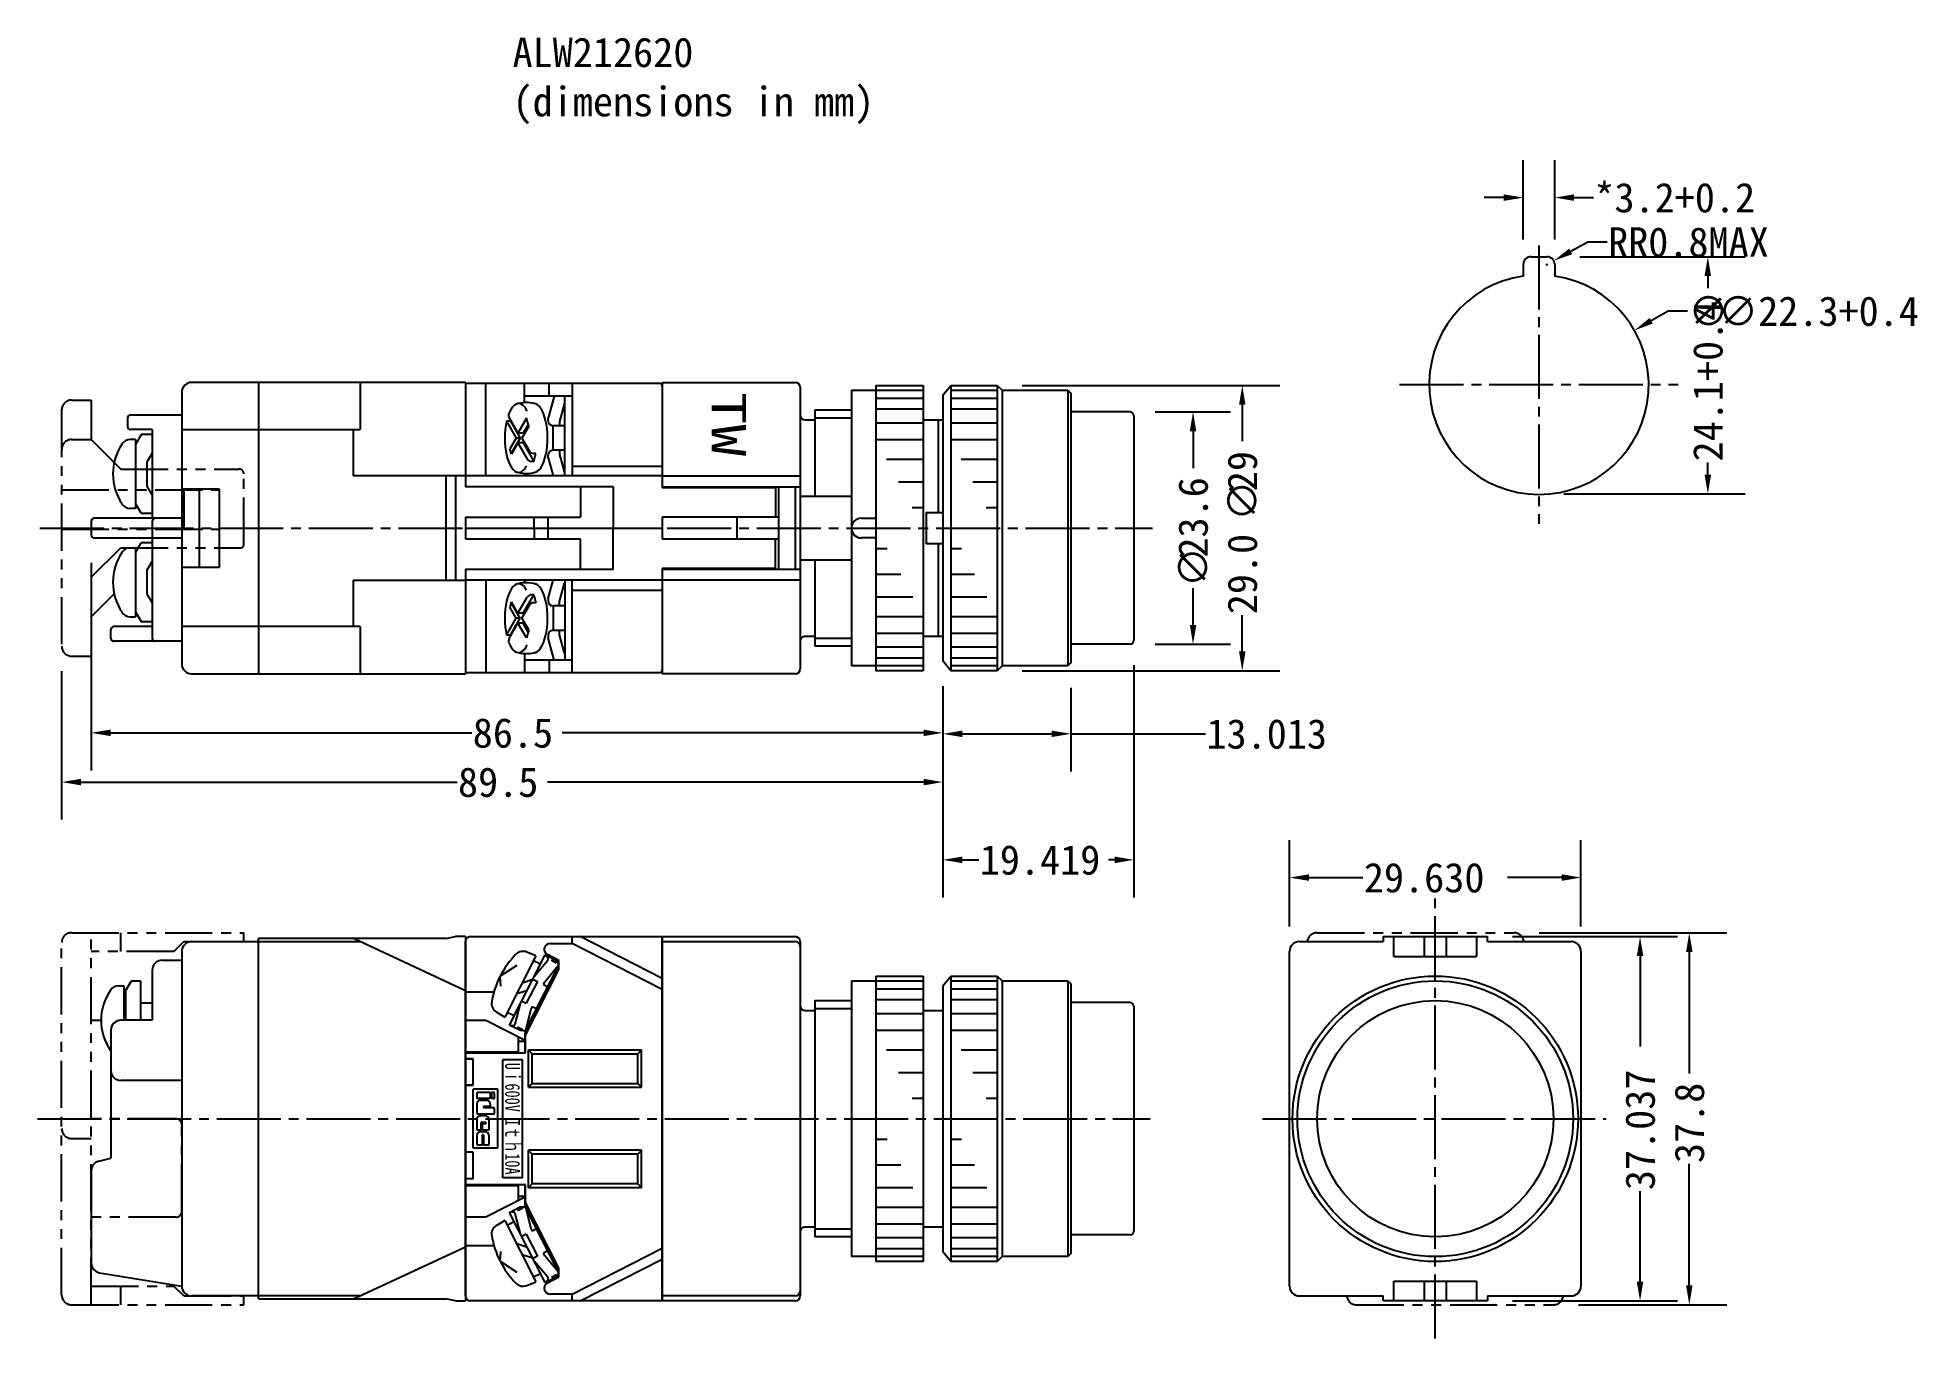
# Model space of a CAD drawing. Extents: x -185 to 6, y 42 to 174.
import ezdxf
from ezdxf.enums import TextEntityAlignment as Align

# ---------------------------------------------------------------- set-up
doc = ezdxf.new("R2010")
doc.units = 0
for name, pattern in [('CENTER', [9.1, 6.5, -0.8, 1, -0.8]), ('PHANTOM', [9.5, 4.8, -0.9, 1, -0.9, 1, -0.9]), ('SOLID', [0])]:
    doc.linetypes.add(name, pattern=pattern)
doc.layers.get('0').update_dxf_attribs({"linetype": 'CONTINUOUS'})
doc.layers.get('DEFPOINTS').update_dxf_attribs({"linetype": 'CONTINUOUS'})
for name, color, linetype in [('LAYER0$C$L0', 3, 'SOLID'), ('LAYER1$C$L1', 3, 'SOLID'), ('LAYER8$C$L8', 7, 'SOLID'), ('LAYER9$C$L9', 2, 'SOLID')]:
    doc.layers.add(name, color=color, linetype=linetype)
doc.dimstyles.get("Standard").update_dxf_attribs({"dimtxt": 0.18, "dimasz": 0.18, "dimexe": 0.18, "dimexo": 0.0625, "dimgap": 0.09, "dimtad": 0, "dimtih": 1, "dimtoh": 1, "dimzin": 0, "dimcen": 0.09, "dimazin": 3, "dimtfac": 1, "dimtofl": 0, "dimtmove": 0, "dimatfit": 3})

# ---------------------------------------------------------------- blocks, each defined once
blk = doc.blocks.new('*D17')
at = {"layer": 'DEFPOINTS', "color": 0}
for p in [(-93, 110.5), (-80, 110.3), (-93, 103.1)]:
    blk.add_point(p, dxfattribs=at)
at = {"layer": 'LAYER9$C$L9', "color": 0}
for p, q in [((-93, 107.96), (-93, 99.29)), ((-80, 107.76), (-80, 99.29)), ((-91.03, 103.1), (-81.97, 103.1)), ((-80, 103.1), (-66.33, 103.1))]:
    blk.add_line(p, q, dxfattribs=at)
for points in [[(-91.03, 103.43), (-91.03, 102.77), (-93, 103.1)], [(-81.97, 103.43), (-81.97, 102.77), (-80, 103.1)]]:
    blk.add_solid(points, dxfattribs=at)
at = {"color": 0}
blk.add_text('13.013', height=3, dxfattribs=at).set_placement((-66.24, 101.6))
blk = doc.blocks.new('*U33')
at = {"color": 0}
for s, p in [('29', (-61.1, 127.75)), ('∅', (-61.1, 124.75)), ('29.0', (-61.1, 115.25))]:
    blk.add_text(s, height=3, rotation=90, dxfattribs=at).set_placement(p)
blk = doc.blocks.new('*D18')
at = {"layer": 'DEFPOINTS', "color": 0}
for p in [(-87.5, 138.5), (-62.6, 138.5), (-87.5, 109.5)]:
    blk.add_point(p, dxfattribs=at)
at = {"layer": 'LAYER9$C$L9', "color": 0}
for p, q in [((-84.96, 138.5), (-58.79, 138.5)), ((-62.6, 136.53), (-62.6, 132.84)), ((-62.6, 111.47), (-62.6, 115.16)), ((-84.96, 109.5), (-58.79, 109.5))]:
    blk.add_line(p, q, dxfattribs=at)
for points in [[(-62.93, 136.53), (-62.27, 136.53), (-62.6, 138.5)], [(-62.93, 111.47), (-62.27, 111.47), (-62.6, 109.5)]]:
    blk.add_solid(points, dxfattribs=at)
blk.add_blockref('*U33', (0, 0))
blk = doc.blocks.new('*D20')
at = {"layer": 'DEFPOINTS', "color": 0}
for p in [(-182.5, 112), (-93, 110.5), (-93, 98.2)]:
    blk.add_point(p, dxfattribs=at)
at = {"layer": 'LAYER9$C$L9', "color": 0}
for p, q in [((-182.5, 109.46), (-182.5, 94.39)), ((-93, 107.96), (-93, 94.39)), ((-180.53, 98.2), (-142.34, 98.2)), ((-94.97, 98.2), (-133.16, 98.2))]:
    blk.add_line(p, q, dxfattribs=at)
for points in [[(-180.53, 98.53), (-180.53, 97.87), (-182.5, 98.2)], [(-94.97, 98.53), (-94.97, 97.87), (-93, 98.2)]]:
    blk.add_solid(points, dxfattribs=at)
at = {"color": 0}
blk.add_text('89.5', height=3, dxfattribs=at).set_placement((-142.25, 96.7))
blk = doc.blocks.new('*D21')
at = {"layer": 'DEFPOINTS', "color": 0}
for p in [(-28.2, 88.5), (-57.8, 81), (-28.2, 81)]:
    blk.add_point(p, dxfattribs=at)
at = {"layer": 'LAYER9$C$L9', "color": 0}
for p, q in [((-57.8, 83.54), (-57.8, 92.31)), ((-28.2, 83.54), (-28.2, 92.31)), ((-55.83, 88.5), (-50.34, 88.5)), ((-30.17, 88.5), (-35.66, 88.5))]:
    blk.add_line(p, q, dxfattribs=at)
for points in [[(-55.83, 88.83), (-55.83, 88.17), (-57.8, 88.5)], [(-30.17, 88.83), (-30.17, 88.17), (-28.2, 88.5)]]:
    blk.add_solid(points, dxfattribs=at)
at = {"color": 0}
blk.add_text('29.630', height=3, dxfattribs=at).set_placement((-50.25, 87))
blk = doc.blocks.new('*D22')
at = {"layer": 'DEFPOINTS', "color": 0}
for p in [(-37.7, 82.5), (-22.2, 82.5), (-37.7, 45.5)]:
    blk.add_point(p, dxfattribs=at)
at = {"layer": 'LAYER9$C$L9', "color": 0}
for p, q in [((-35.16, 82.5), (-18.39, 82.5)), ((-22.2, 80.53), (-22.2, 71.34)), ((-22.2, 47.47), (-22.2, 56.66)), ((-35.16, 45.5), (-18.39, 45.5))]:
    blk.add_line(p, q, dxfattribs=at)
for points in [[(-22.53, 80.53), (-21.87, 80.53), (-22.2, 82.5)], [(-22.53, 47.47), (-21.87, 47.47), (-22.2, 45.5)]]:
    blk.add_solid(points, dxfattribs=at)
at = {"color": 0}
blk.add_text('37.037', height=3, rotation=90, dxfattribs=at).set_placement((-20.7, 56.75))
blk = doc.blocks.new('*D23')
at = {"layer": 'DEFPOINTS', "color": 0}
for p in [(-179.5, 123), (-93, 108.73), (-93, 103.2)]:
    blk.add_point(p, dxfattribs=at)
at = {"layer": 'LAYER9$C$L9', "color": 0}
for p, q in [((-179.5, 120.46), (-179.5, 99.39)), ((-93, 106.19), (-93, 99.39)), ((-177.53, 103.2), (-140.84, 103.2)), ((-94.97, 103.2), (-131.66, 103.2))]:
    blk.add_line(p, q, dxfattribs=at)
for points in [[(-177.53, 103.53), (-177.53, 102.87), (-179.5, 103.2)], [(-94.97, 103.53), (-94.97, 102.87), (-93, 103.2)]]:
    blk.add_solid(points, dxfattribs=at)
at = {"color": 0}
blk.add_text('86.5', height=3, dxfattribs=at).set_placement((-140.75, 101.7))
blk = doc.blocks.new('*D24')
at = {"layer": 'DEFPOINTS', "color": 0}
for p in [(-73.6, 112.6), (-93, 110.5), (-73.6, 90.3)]:
    blk.add_point(p, dxfattribs=at)
at = {"layer": 'LAYER9$C$L9', "color": 0}
for p, q in [((-73.6, 110.06), (-73.6, 86.49)), ((-93, 107.96), (-93, 86.49)), ((-91.03, 90.3), (-89.35, 90.3)), ((-75.57, 90.3), (-76.17, 90.3))]:
    blk.add_line(p, q, dxfattribs=at)
for points in [[(-91.03, 90.63), (-91.03, 89.97), (-93, 90.3)], [(-75.57, 90.63), (-75.57, 89.97), (-73.6, 90.3)]]:
    blk.add_solid(points, dxfattribs=at)
at = {"color": 0}
blk.add_text('19.419', height=3, dxfattribs=at).set_placement((-89.26, 88.8))
blk = doc.blocks.new('*D25')
at = {"layer": 'DEFPOINTS', "color": 0}
for p in [(-35, 82.9), (-17.2, 82.9), (-31, 45.1)]:
    blk.add_point(p, dxfattribs=at)
at = {"layer": 'LAYER9$C$L9', "color": 0}
for p, q in [((-32.46, 82.9), (-13.39, 82.9)), ((-17.2, 80.93), (-17.2, 68.59)), ((-17.2, 47.07), (-17.2, 59.41)), ((-28.46, 45.1), (-13.39, 45.1))]:
    blk.add_line(p, q, dxfattribs=at)
for points in [[(-17.53, 80.93), (-16.87, 80.93), (-17.2, 82.9)], [(-17.53, 47.07), (-16.87, 47.07), (-17.2, 45.1)]]:
    blk.add_solid(points, dxfattribs=at)
at = {"color": 0}
blk.add_text('37.8', height=3, rotation=90, dxfattribs=at).set_placement((-15.7, 59.5))
blk = doc.blocks.new('*U32')
at = {"color": 0}
for s, p in [('23.6', (-66.1, 121)), ('∅', (-66.1, 118))]:
    blk.add_text(s, height=3, rotation=90, dxfattribs=at).set_placement(p)
blk = doc.blocks.new('*D26')
at = {"layer": 'DEFPOINTS', "color": 0}
for p in [(-74, 135.8), (-74, 112.2), (-67.6, 112.2)]:
    blk.add_point(p, dxfattribs=at)
at = {"layer": 'LAYER9$C$L9', "color": 0}
for p, q in [((-71.46, 135.8), (-63.79, 135.8)), ((-67.6, 133.83), (-67.6, 130.09)), ((-67.6, 114.17), (-67.6, 117.91)), ((-71.46, 112.2), (-63.79, 112.2))]:
    blk.add_line(p, q, dxfattribs=at)
for points in [[(-67.93, 133.83), (-67.27, 133.83), (-67.6, 135.8)], [(-67.93, 114.17), (-67.27, 114.17), (-67.6, 112.2)]]:
    blk.add_solid(points, dxfattribs=at)
blk.add_blockref('*U32', (0, 0))
blk = doc.blocks.new('*D27')
at = {"layer": 'DEFPOINTS', "color": 0}
for p in [(-30.87, 151.57), (-32.47, 127.47), (-15.32, 127.47)]:
    blk.add_point(p, dxfattribs=at)
at = {"layer": 'LAYER9$C$L9', "color": 0}
for p, q in [((-28.33, 151.57), (-11.51, 151.57)), ((-15.32, 149.6), (-15.32, 148.36)), ((-15.32, 129.44), (-15.32, 130.68)), ((-29.93, 127.47), (-11.51, 127.47))]:
    blk.add_line(p, q, dxfattribs=at)
for points in [[(-15.65, 149.6), (-14.99, 149.6), (-15.32, 151.57)], [(-15.65, 129.44), (-14.99, 129.44), (-15.32, 127.47)]]:
    blk.add_solid(points, dxfattribs=at)
at = {"color": 0}
blk.add_text('24.1+0.4', height=3, rotation=90, dxfattribs=at).set_placement((-13.82, 130.77))
blk = doc.blocks.new('*D28')
at = {"layer": 'DEFPOINTS', "color": 0}
for p in [(-30.87, 157.57), (-34.07, 150.77), (-30.87, 150.77)]:
    blk.add_point(p, dxfattribs=at)
at = {"layer": 'LAYER9$C$L9', "color": 0}
for p, q in [((-34.07, 153.31), (-34.07, 161.38)), ((-30.87, 153.31), (-30.87, 161.38)), ((-36.05, 157.57), (-38.02, 157.57)), ((-28.9, 157.57), (-26.93, 157.57))]:
    blk.add_line(p, q, dxfattribs=at)
for points in [[(-36.05, 157.9), (-36.05, 157.24), (-34.07, 157.57)], [(-28.9, 157.9), (-28.9, 157.24), (-30.87, 157.57)]]:
    blk.add_solid(points, dxfattribs=at)
at = {"color": 0}
blk.add_text('*3.2+0.2', height=3, dxfattribs=at).set_placement((-26.84, 156.07))
blk = doc.blocks.new('*U31')
at = {"color": 0}
for s, p in [('∅', (-17.29, 144.54)), ('∅22.3+0.4', (-14.29, 144.54))]:
    blk.add_text(s, height=3, dxfattribs=at).set_placement(p)
blk = doc.blocks.new('*D29')
at = {"layer": 'DEFPOINTS', "color": 0}
for p in [(-22.78, 144.08), (-42.16, 133.05)]:
    blk.add_point(p, dxfattribs=at)
at = {"layer": 'LAYER9$C$L9', "color": 0}
for p, q in [((-19.35, 146.04), (-21.07, 145.06)), ((-17.38, 146.04), (-19.35, 146.04)), ((-32.56, 138.57), (-32.38, 138.57)), ((-32.47, 138.48), (-32.47, 138.66))]:
    blk.add_line(p, q, dxfattribs=at)
blk.add_solid([(-21.23, 145.35), (-20.91, 144.77), (-22.78, 144.08)], dxfattribs=at)
blk.add_blockref('*U31', (0, 0))
blk = doc.blocks.new('*D30')
at = {"layer": 'DEFPOINTS', "color": 0}
for p in [(-30.97, 151.15), (-31.67, 150.77)]:
    blk.add_point(p, dxfattribs=at)
at = {"layer": 'LAYER9$C$L9', "color": 0}
for p, q in [((-27.52, 153.06), (-29.24, 152.11)), ((-25.54, 153.06), (-27.52, 153.06)), ((-31.67, 150.68), (-31.67, 150.86)), ((-31.76, 150.77), (-31.58, 150.77))]:
    blk.add_line(p, q, dxfattribs=at)
blk.add_solid([(-29.4, 152.39), (-29.09, 151.82), (-30.97, 151.15)], dxfattribs=at)
at = {"color": 0}
blk.add_text('RR0.8MAX', height=3, dxfattribs=at).set_placement((-25.45, 151.56))
blk = doc.blocks.new('*U34')
for s, p in [('ALW212620', (-136.71, 170.83)), ('(dimensions in mm)', (-136.71, 165.83))]:
    blk.add_text(s, height=3).set_placement(p)

msp = doc.modelspace()

# ---------------------------------------------------------------- linework, layer by layer
at = {"layer": 'LAYER0$C$L0'}
msp.add_point((-32.47, 138.57), dxfattribs=at)
at = {"layer": 'LAYER1$C$L1'}
for p, q in [((-33.27, 151.57), (-31.67, 151.57)), ((-34.07, 150.77), (-34.07, 149.55)), ((-30.87, 150.77), (-30.87, 149.55))]:
    msp.add_line(p, q, dxfattribs=at)
at = {"layer": 'LAYER1$C$L1', "linetype": 'CENTER'}
for p, q in [((-32.47, 152.72), (-32.47, 124.42)), ((-46.62, 138.57), (-18.32, 138.57))]:
    msp.add_line(p, q, dxfattribs=at)
at = {"layer": 'LAYER1$C$L1', "color": 3}
for p, q in [((-170.3, 137.8), (-170.3, 110.2)), ((-141.5, 138.8), (-169.3, 138.8)), ((-162.5, 138.8), (-162.5, 109.2)), ((-152.2, 138.8), (-152.2, 134)), ((-141.5, 138.8), (-141.5, 128.2)), ((-121.8, 138.7), (-141.5, 138.7)), ((-139.43, 129.3), (-139.43, 138.7)), ((-135.5, 136.74), (-135.5, 138.7)), ((-133, 137.4), (-133, 138.7)), ((-130.66, 138.7), (-130.66, 129.3)), ((-121.5, 138.8), (-121.5, 128.1)), ((-121.5, 138.8), (-108, 138.8)), ((-107.5, 138.3), (-107.5, 119.8)), ((-102.3, 138), (-95, 138)), ((-102.3, 138), (-102.3, 110)), ((-99.8, 138.5), (-99.8, 109.5)), ((-99.8, 138.5), (-95, 138.5)), ((-95, 138.5), (-95, 109.5)), ((-93, 137.5), (-92.2, 138.5)), ((-93, 137.5), (-93, 110.5)), ((-92.2, 138.5), (-92.2, 109.5)), ((-92.2, 138.5), (-87.5, 138.5)), ((-92.2, 138), (-87.5, 138)), ((-87.5, 138.5), (-87.5, 109.5)), ((-87.5, 138.5), (-87, 138)), ((-87, 138), (-87, 110)), ((-87, 138), (-80.3, 138)), ((-80.3, 138), (-80.3, 110)), ((-80.3, 138), (-80, 137.7)), ((-80, 137.7), (-80, 110.3)), ((-130.66, 137.4), (-135.5, 137.4)), ((-132.49, 137.4), (-133.1, 135.15)), ((-131.44, 136.69), (-131.94, 134.84)), ((-131.4, 129.3), (-131.4, 137.4)), ((-106, 136), (-106, 127.25)), ((-106, 136), (-102.3, 136)), ((-99.8, 137.2), (-95, 137.2)), ((-99.8, 136.1), (-95, 136.1)), ((-92.2, 137.2), (-87.5, 137.2)), ((-92.2, 136.1), (-87.5, 136.1)), ((-74, 135.8), (-80, 135.8)), ((-175.8, 135.2), (-175.8, 134.3)), ((-175.5, 135.5), (-170.3, 135.5)), ((-173.3, 134), (-175.5, 134)), ((-173.3, 134), (-173.3, 125)), ((-173.3, 134), (-173.3, 125)), ((-170.3, 134), (-152.2, 134)), ((-152.9, 134), (-152.9, 129.3)), ((-137.32, 134.86), (-136.33, 133.15)), ((-136.86, 134.86), (-137.32, 134.86)), ((-137.05, 135.2), (-136.16, 133.65)), ((-136.92, 134.86), (-135.93, 133.15)), ((-135.28, 135.16), (-136.16, 133.65)), ((-135.64, 133.65), (-136.16, 133.65)), ((-135.06, 134.35), (-135.75, 133.15)), ((-135.11, 134.56), (-135.64, 133.65)), ((-135.06, 134.35), (-135.28, 135.16)), ((-133.1, 134.9), (-133.1, 135.15)), ((-131.4, 134.4), (-132.6, 134.4)), ((-132.6, 131.9), (-132.6, 134.4)), ((-131.94, 134.84), (-131.94, 134.4)), ((-107, 135), (-106, 135)), ((-106, 135.2), (-102.3, 135.2)), ((-99.8, 134.7), (-95, 134.7)), ((-95, 135), (-93, 135)), ((-93.5, 135), (-93.5, 125.6)), ((-92.2, 134.7), (-87.5, 134.7)), ((-73.6, 135.4), (-73.6, 112.6)), ((-175, 133), (-175.55, 133)), ((-174.42, 133.5), (-175, 132.5)), ((-175, 133), (-175, 126)), ((-173.3, 133.5), (-174.42, 133.5)), ((-136.33, 133.15), (-136.97, 132.04)), ((-136.82, 131.5), (-136.97, 132.04)), ((-135.93, 133.15), (-136.84, 131.57)), ((-136.16, 132.65), (-136.82, 131.5)), ((-135.93, 133.15), (-136.33, 133.15)), ((-136.16, 132.65), (-135.22, 131.02)), ((-135.64, 132.65), (-136.16, 132.65)), ((-135.75, 133.15), (-134.99, 131.83)), ((-135.64, 132.65), (-134.55, 130.77)), ((-131.4, 131.9), (-132.6, 131.9)), ((-131.94, 131.9), (-131.94, 131.46)), ((-99.8, 133), (-95, 133)), ((-92.2, 133), (-87.5, 133)), ((-173.3, 131.62), (-173.8, 130.75)), ((-173.8, 128.25), (-173.8, 130.75)), ((-134.55, 130.77), (-134.78, 130.77)), ((-134.33, 131.58), (-134.56, 131.58)), ((-134.55, 130.77), (-134.33, 131.58)), ((-133.1, 131.15), (-133.1, 131.4)), ((-133.1, 131.15), (-132.6, 129.3)), ((-131.94, 131.46), (-131.44, 129.61)), ((-130.66, 130.3), (-121.5, 130.3)), ((-98.73, 131), (-95, 131)), ((-91.16, 131), (-87.5, 131)), ((-173.3, 127.38), (-173.8, 128.25)), ((-170.3, 128), (-166.5, 128)), ((-168.5, 120), (-168.5, 128)), ((-166.5, 128), (-166.5, 120)), ((-141.5, 129.3), (-152.9, 129.3)), ((-143.5, 129.3), (-143.5, 118.7)), ((-142.5, 129.3), (-142.5, 118.7)), ((-121.5, 129.3), (-141.5, 129.3)), ((-126.5, 128.2), (-141.5, 128.2)), ((-135.5, 129.3), (-135.5, 129.56)), ((-129.8, 128.2), (-129.8, 125.1)), ((-126.5, 128.2), (-126.5, 124)), ((-126.5, 128.2), (-126.5, 124)), ((-121.5, 129.3), (-107.5, 129.3)), ((-121.5, 128.2), (-107.5, 128.2)), ((-110, 128.1), (-121.5, 128.1)), ((-110, 128.1), (-110, 125.1)), ((-109.7, 128.2), (-109.7, 119.8)), ((-108, 128.2), (-108, 119.8)), ((-97.51, 128.7), (-95, 128.7)), ((-89.95, 128.7), (-87.5, 128.7)), ((-174.42, 125.5), (-175, 126.5)), ((-107.5, 127.25), (-102.3, 127.25)), ((-96.12, 126.1), (-95, 126.1)), ((-88.6, 126.1), (-87.5, 126.1)), ((-179.5, 124.7), (-179.5, 123.3)), ((-170.3, 125), (-179.2, 125)), ((-175, 126), (-175.55, 126)), ((-174.42, 125.5), (-173.3, 125.5)), ((-173.3, 124.7), (-173.3, 112.8)), ((-141.5, 125.1), (-129.8, 125.1)), ((-141.5, 125.1), (-141.5, 122.9)), ((-134.5, 124), (-134.5, 125.1)), ((-133.1, 122.9), (-133.1, 125.1)), ((-109.7, 125.1), (-121.5, 125.1)), ((-121.5, 125.1), (-121.5, 122.9)), ((-113.9, 122.9), (-113.9, 125.1)), ((-101.3, 125), (-99.8, 125)), ((-94.7, 125.6), (-94.7, 122.4)), ((-94.7, 125.6), (-93, 125.6)), ((-179.2, 123), (-170.3, 123)), ((-175, 121.5), (-174.42, 122.5)), ((-173.3, 122.5), (-174.42, 122.5)), ((-141.5, 124), (-121.5, 124)), ((-141.5, 122.9), (-129.8, 122.9)), ((-134.5, 124), (-134.5, 122.9)), ((-129.8, 119.8), (-129.8, 122.9)), ((-126.5, 119.8), (-126.5, 124)), ((-126.5, 119.8), (-126.5, 124)), ((-121.5, 122.9), (-109.7, 122.9)), ((-110, 119.9), (-110, 122.9)), ((-99.8, 123), (-101.3, 123)), ((-93, 122.4), (-94.7, 122.4)), ((-93.5, 122.4), (-93.5, 113)), ((-175.55, 122), (-175, 122)), ((-175, 122), (-175, 115)), ((-173.8, 119.75), (-173.3, 120.62)), ((-102.3, 120.75), (-107.5, 120.75)), ((-106, 120.75), (-106, 112)), ((-98.68, 121.9), (-99.8, 121.9)), ((-91.1, 121.9), (-92.2, 121.9)), ((-173.8, 117.25), (-173.8, 119.75)), ((-166.5, 120), (-170.3, 120)), ((-152.9, 118.7), (-152.9, 114)), ((-152.9, 118.7), (-141.5, 118.7)), ((-126.5, 119.8), (-141.5, 119.8)), ((-141.5, 119.8), (-141.5, 109.2)), ((-121.5, 118.7), (-141.5, 118.7)), ((-139.43, 118.7), (-139.43, 109.3)), ((-135.5, 118.7), (-135.5, 118.44)), ((-133.1, 116.85), (-132.6, 118.7)), ((-131.94, 116.54), (-131.44, 118.39)), ((-131.4, 118.7), (-131.4, 110.6)), ((-130.66, 109.3), (-130.66, 118.7)), ((-121.5, 119.9), (-121.5, 109.2)), ((-110, 119.9), (-121.5, 119.9)), ((-107.5, 119.8), (-121.5, 119.8)), ((-107.5, 118.7), (-121.5, 118.7)), ((-107.5, 119.8), (-107.5, 109.7)), ((-97.29, 119.3), (-99.8, 119.3)), ((-89.78, 119.3), (-92.2, 119.3)), ((-173.8, 117.25), (-173.3, 116.38)), ((-136.82, 116.5), (-136.97, 115.96)), ((-136.16, 115.35), (-136.82, 116.5)), ((-136.16, 115.35), (-135.22, 116.98)), ((-135.64, 115.35), (-134.55, 117.23)), ((-134.55, 117.23), (-134.78, 117.23)), ((-134.55, 117.23), (-134.33, 116.42)), ((-133.1, 116.85), (-133.1, 116.6)), ((-131.94, 116.1), (-131.94, 116.54)), ((-130.66, 117.7), (-121.5, 117.7)), ((-96.07, 117), (-99.8, 117)), ((-88.54, 117), (-92.2, 117)), ((-175.55, 115), (-175, 115)), ((-175, 115.5), (-174.42, 114.5)), ((-137.32, 113.14), (-136.33, 114.85)), ((-136.33, 114.85), (-136.97, 115.96)), ((-136.92, 113.14), (-135.93, 114.85)), ((-135.93, 114.85), (-136.84, 116.43)), ((-135.93, 114.85), (-136.33, 114.85)), ((-135.64, 115.35), (-136.16, 115.35)), ((-135.75, 114.85), (-134.99, 116.17)), ((-135.06, 113.65), (-135.75, 114.85)), ((-134.33, 116.42), (-134.56, 116.42)), ((-132.6, 116.1), (-132.6, 113.6)), ((-131.4, 116.1), (-132.6, 116.1)), ((-95, 115), (-99.8, 115)), ((-87.5, 115), (-92.2, 115)), ((-177.5, 112.8), (-177.5, 113.7)), ((-173.3, 114), (-177.2, 114)), ((-174.42, 114.5), (-173.3, 114.5)), ((-152.2, 114), (-170.3, 114)), ((-152.2, 114), (-152.2, 109.2)), ((-136.86, 113.14), (-137.32, 113.14)), ((-137.05, 112.8), (-136.16, 114.35)), ((-135.28, 112.84), (-136.16, 114.35)), ((-135.64, 114.35), (-136.16, 114.35)), ((-135.11, 113.44), (-135.64, 114.35)), ((-135.06, 113.65), (-135.28, 112.84)), ((-133.1, 113.1), (-133.1, 112.85)), ((-132.49, 110.6), (-133.1, 112.85)), ((-131.4, 113.6), (-132.6, 113.6)), ((-131.94, 113.16), (-131.94, 113.6)), ((-131.44, 111.31), (-131.94, 113.16)), ((-106, 113), (-107, 113)), ((-102.3, 112.8), (-106, 112.8)), ((-95, 113.3), (-99.8, 113.3)), ((-93, 113), (-95, 113)), ((-87.5, 113.3), (-92.2, 113.3)), ((-170.3, 112.5), (-177.2, 112.5)), ((-135.5, 111.26), (-135.5, 109.3)), ((-102.3, 112), (-106, 112)), ((-95, 111.9), (-99.8, 111.9)), ((-95, 110.8), (-99.8, 110.8)), ((-87.5, 111.9), (-92.2, 111.9)), ((-87.5, 110.8), (-92.2, 110.8)), ((-74, 112.2), (-80, 112.2)), ((-169.3, 109.2), (-141.5, 109.2)), ((-121.8, 109.3), (-141.5, 109.3)), ((-130.66, 110.6), (-135.5, 110.6)), ((-133, 110.6), (-133, 109.3)), ((-108, 109.2), (-121.5, 109.2)), ((-95, 110), (-102.3, 110)), ((-95, 109.5), (-99.8, 109.5)), ((-92.2, 109.5), (-93, 110.5)), ((-87.5, 110), (-92.2, 110)), ((-87.5, 109.5), (-92.2, 109.5)), ((-87, 110), (-87.5, 109.5)), ((-80.3, 110), (-87, 110)), ((-80, 110.3), (-80.3, 110)), ((-143.5, 82.3), (-162.5, 82.3)), ((-162.5, 45.7), (-162.5, 82.3)), ((-141.5, 77), (-152.87, 82.3)), ((-143.5, 82.3), (-142.5, 82.5)), ((-141.5, 82.5), (-142.5, 82.5)), ((-141.5, 82.5), (-141.5, 45.5)), ((-141, 82.5), (-121.5, 82.5)), ((-130.66, 81.8), (-130.66, 82.5)), ((-121.5, 78.25), (-129.83, 82.5)), ((-121.5, 82.5), (-121.5, 45.5)), ((-121.5, 82.5), (-108, 82.5)), ((-121.5, 45.5), (-121.5, 82.5)), ((-48.3, 82.5), (-48.3, 82)), ((-48.3, 82.5), (-37.7, 82.5)), ((-47.2, 80.5), (-47.2, 82.5)), ((-44.1, 80.5), (-44.1, 82.5)), ((-41.9, 82.5), (-41.9, 80.5)), ((-38.8, 82.5), (-38.8, 80.5)), ((-37.7, 82), (-37.7, 82.5)), ((-170.3, 81), (-170.3, 47)), ((-169.3, 82), (-152.22, 82)), ((-141.5, 46), (-141.5, 82)), ((-134.33, 80.55), (-137.5, 74.32)), ((-137.02, 73.51), (-133.39, 80.64)), ((-134.33, 80.55), (-135.27, 80.94)), ((-132.32, 80.09), (-133.39, 80.64)), ((-133.14, 80.36), (-133.39, 80.64)), ((-132, 80.07), (-133.17, 80.67)), ((-132.9, 81.8), (-130.66, 81.8)), ((-121.5, 77.13), (-130.66, 81.8)), ((-121.5, 82), (-108, 82)), ((-107.5, 82), (-107.5, 46)), ((-57.8, 47), (-57.8, 81)), ((-56.8, 82), (-48.3, 82)), ((-47.2, 80.5), (-38.8, 80.5)), ((-37.7, 82), (-29.2, 82)), ((-28.2, 81), (-28.2, 47)), ((-173.3, 79.1), (-173.3, 74)), ((-172.3, 80.1), (-170.3, 80.1)), ((-136.29, 79.57), (-137.96, 78.48)), ((-137.91, 77.48), (-137.96, 78.48)), ((-135.4, 72.5), (-132, 79.17)), ((-135.35, 73.04), (-132, 79.61)), ((-133.86, 79.7), (-134.58, 80.06)), ((-134.5, 78.45), (-133.14, 80.1)), ((-133.43, 77.91), (-132.07, 79.56)), ((-132.23, 79.82), (-132.76, 80.1)), ((-132.07, 79.81), (-132.32, 80.09)), ((-132, 79.17), (-132, 80.07)), ((-99.8, 78.5), (-99.8, 49.5)), ((-99.8, 78.5), (-95, 78.5)), ((-95, 78.5), (-95, 49.5)), ((-93, 77.5), (-92.2, 78.5)), ((-92.2, 78.5), (-92.2, 49.5)), ((-92.2, 78.5), (-87.5, 78.5)), ((-87.5, 78.5), (-87.5, 49.5)), ((-87.5, 78.5), (-87, 78)), ((-176.71, 77.5), (-176.2, 77.5)), ((-176.2, 77.5), (-176.2, 74)), ((-176, 77), (-175.42, 78)), ((-176, 77), (-176, 74)), ((-175.42, 78), (-174.5, 78)), ((-174.5, 78), (-174.5, 74)), ((-141.5, 76.9), (-138.59, 76.9)), ((-136.28, 76.72), (-135.2, 77.07)), ((-134.66, 78.14), (-135.73, 77.79)), ((-134.19, 77.96), (-135.32, 75.73)), ((-134.64, 78.19), (-134.19, 77.96)), ((-134.26, 75.19), (-133.12, 77.41)), ((-133.57, 77.64), (-133.43, 77.91)), ((-133.57, 77.64), (-133.12, 77.41)), ((-102.3, 78), (-102.3, 50)), ((-102.3, 78), (-95, 78)), ((-99.8, 77.2), (-95, 77.2)), ((-93, 77.5), (-93, 50.5)), ((-92.2, 78), (-87.5, 78)), ((-92.2, 77.2), (-87.5, 77.2)), ((-87, 78), (-87, 50)), ((-87, 78), (-80.3, 78)), ((-80.3, 78), (-80.3, 50)), ((-80.3, 78), (-80, 77.7)), ((-80, 77.7), (-80, 50.3)), ((-176, 75.75), (-176.2, 75.75)), ((-173.3, 75.75), (-174.5, 75.75)), ((-138.37, 74.86), (-137.5, 74.32)), ((-136.54, 74.44), (-137.25, 74.81)), ((-136.44, 73.62), (-135.91, 75.69)), ((-135.77, 75.96), (-135.32, 75.73)), ((-134.84, 75.15), (-135.37, 73.08)), ((-134.7, 75.41), (-134.84, 75.15)), ((-134.7, 75.41), (-134.26, 75.19)), ((-107, 75), (-106, 75)), ((-106, 76), (-106, 52)), ((-106, 76), (-102.3, 76)), ((-106, 75.2), (-102.3, 75.2)), ((-99.8, 76.1), (-95, 76.1)), ((-99.8, 74.7), (-95, 74.7)), ((-95, 75), (-93, 75)), ((-92.2, 76.1), (-87.5, 76.1)), ((-92.2, 74.7), (-87.5, 74.7)), ((-74, 75.8), (-80, 75.8)), ((-73.6, 75.4), (-73.6, 52.6)), ((-177.5, 73), (-177.5, 60)), ((-173.3, 74), (-176.5, 74)), ((-141.5, 74), (-139.43, 74)), ((-139.43, 74), (-135.44, 71.97)), ((-135.95, 72.96), (-137.02, 73.51)), ((-137.02, 73.51), (-136.65, 73.48)), ((-135.68, 73.05), (-136.22, 73.32)), ((-135.58, 72.93), (-135.95, 72.96)), ((-135.44, 70.7), (-135.44, 72.67)), ((-99.8, 73), (-95, 73)), ((-92.2, 73), (-87.5, 73)), ((-141.5, 70.8), (-136.1, 70.8)), ((-141.5, 70.7), (-135.4, 70.7)), ((-141.5, 70.7), (-136, 70.7)), ((-136.1, 70.8), (-136.1, 72.31)), ((-136.1, 71.9), (-135.4, 71.9)), ((-135.4, 70.7), (-135.4, 72.5)), ((-135.1, 71), (-123.6, 71)), ((-135.1, 67.2), (-135.1, 71)), ((-135.1, 71), (-134.7, 70.6)), ((-124, 70.6), (-123.6, 71)), ((-123.6, 67.2), (-123.6, 71)), ((-98.73, 71), (-95, 71)), ((-91.16, 71), (-87.5, 71)), ((-141.5, 70.1), (-140.7, 70.1)), ((-140.7, 70.1), (-141.5, 70.1)), ((-141.5, 69), (-141.5, 59)), ((-140.7, 67.4), (-140.7, 70.1)), ((-135.7, 70), (-137.7, 70)), ((-137.7, 58), (-137.7, 70)), ((-135.7, 58), (-135.7, 70)), ((-134.7, 70.6), (-124, 70.6)), ((-134.7, 67.6), (-134.7, 70.6)), ((-124, 67.6), (-124, 70.6)), ((-170.3, 67.9), (-176.5, 67.9)), ((-141.5, 67.4), (-140.7, 67.4)), ((-140.7, 67.4), (-141.5, 67.4)), ((-140.7, 61), (-140.7, 67)), ((-138.2, 67), (-140.7, 67)), ((-138.2, 61), (-138.2, 67)), ((-135.1, 67.2), (-134.7, 67.6)), ((-135.1, 67.2), (-123.6, 67.2)), ((-134.7, 67.6), (-124, 67.6)), ((-124, 67.6), (-123.6, 67.2)), ((-97.51, 68.7), (-95, 68.7)), ((-89.95, 68.7), (-87.5, 68.7)), ((-140.33, 66.61), (-140.33, 66.11)), ((-140.33, 65.53), (-140.33, 64.54)), ((-138.98, 66.68), (-140.26, 66.68)), ((-138.98, 66.05), (-140.26, 66.05)), ((-139.32, 65.87), (-139.99, 65.87)), ((-138.98, 65.24), (-139.65, 65.24)), ((-139.65, 65.24), (-139.65, 65.1)), ((-138.64, 65.1), (-139.65, 65.1)), ((-138.98, 66.68), (-138.98, 66.05)), ((-138.98, 65.53), (-138.98, 65.24)), ((-138.64, 66.68), (-138.84, 66.68)), ((-138.84, 66.68), (-138.84, 66.05)), ((-138.64, 66.05), (-138.84, 66.05)), ((-138.57, 66.61), (-138.57, 66.11)), ((-138.57, 65.03), (-138.57, 64.54)), ((-96.12, 66.1), (-95, 66.1)), ((-88.6, 66.1), (-87.5, 66.1)), ((-140.33, 63.95), (-140.33, 62.92)), ((-138.64, 64.47), (-140.26, 64.47)), ((-139.45, 64.29), (-139.99, 64.29)), ((-139.92, 63.62), (-139.92, 62.85)), ((-139.43, 63.62), (-139.92, 63.62)), ((-139.79, 63.48), (-139.79, 62.85)), ((-139.43, 63.48), (-139.79, 63.48)), ((-139.43, 63.62), (-139.43, 63.48)), ((-139.11, 63.95), (-139.11, 62.92)), ((-140.33, 62.33), (-140.33, 61.39)), ((-139.92, 62.85), (-140.26, 62.85)), ((-139.79, 61.32), (-140.26, 61.32)), ((-139.45, 62.67), (-139.99, 62.67)), ((-139.18, 62.85), (-139.79, 62.85)), ((-139.79, 62.36), (-139.79, 61.32)), ((-139.65, 62.36), (-139.79, 62.36)), ((-139.65, 62.36), (-139.65, 61.32)), ((-139.18, 61.32), (-139.65, 61.32)), ((-139.11, 62.33), (-139.11, 61.39)), ((-98.68, 61.9), (-99.8, 61.9)), ((-91.1, 61.9), (-92.2, 61.9)), ((-178.74, 59.69), (-177.5, 60)), ((-140.7, 60.6), (-141.5, 60.6)), ((-140.7, 60.6), (-141.5, 60.6)), ((-138.2, 61), (-140.7, 61)), ((-140.7, 57.9), (-140.7, 60.6)), ((-123.6, 60.8), (-135.1, 60.8)), ((-135.1, 57), (-135.1, 60.8)), ((-134.7, 60.4), (-135.1, 60.8)), ((-124, 60.4), (-134.7, 60.4)), ((-134.7, 57.4), (-134.7, 60.4)), ((-123.6, 60.8), (-124, 60.4)), ((-124, 57.4), (-124, 60.4)), ((-123.6, 57), (-123.6, 60.8)), ((-97.29, 59.3), (-99.8, 59.3)), ((-89.78, 59.3), (-92.2, 59.3)), ((-179.5, 58.72), (-179.5, 49.35)), ((-140.7, 57.9), (-141.5, 57.9)), ((-140.7, 57.9), (-141.5, 57.9)), ((-135.4, 57.3), (-141.5, 57.3)), ((-136, 57.3), (-141.5, 57.3)), ((-135.7, 58), (-137.7, 58)), ((-135.44, 55.33), (-135.44, 57.3)), ((-135.4, 55.5), (-135.4, 57.3)), ((-134.7, 57.4), (-135.1, 57)), ((-124, 57.4), (-134.7, 57.4)), ((-123.6, 57), (-124, 57.4)), ((-136.1, 57.2), (-141.5, 57.2)), ((-135.44, 56.03), (-139.43, 54)), ((-136.1, 55.69), (-136.1, 57.2)), ((-135.4, 56.1), (-136.1, 56.1)), ((-132, 48.83), (-135.4, 55.5)), ((-123.6, 57), (-135.1, 57)), ((-96.07, 57), (-99.8, 57)), ((-88.54, 57), (-92.2, 57)), ((-139.43, 54), (-141.5, 54)), ((-137.5, 53.68), (-138.37, 53.14)), ((-137.5, 53.68), (-134.33, 47.45)), ((-137.25, 53.19), (-136.54, 53.56)), ((-137.02, 54.49), (-135.95, 55.04)), ((-136.65, 54.52), (-137.02, 54.49)), ((-133.39, 47.36), (-137.02, 54.49)), ((-135.91, 52.31), (-136.44, 54.38)), ((-136.22, 54.68), (-135.68, 54.95)), ((-135.95, 55.04), (-135.58, 55.07)), ((-135.37, 54.92), (-134.84, 52.85)), ((-132, 48.39), (-135.35, 54.96)), ((-95, 55), (-99.8, 55)), ((-87.5, 55), (-92.2, 55)), ((-135.32, 52.27), (-135.77, 52.04)), ((-135.32, 52.27), (-134.19, 50.04)), ((-134.84, 52.85), (-134.7, 52.59)), ((-134.26, 52.81), (-134.7, 52.59)), ((-133.12, 50.59), (-134.26, 52.81)), ((-106, 53), (-107, 53)), ((-102.3, 52.8), (-106, 52.8)), ((-102.3, 52), (-106, 52)), ((-95, 53.3), (-99.8, 53.3)), ((-95, 51.9), (-99.8, 51.9)), ((-93, 53), (-95, 53)), ((-87.5, 53.3), (-92.2, 53.3)), ((-87.5, 51.9), (-92.2, 51.9)), ((-74, 52.2), (-80, 52.2)), ((-152.87, 45.7), (-141.5, 51)), ((-138.59, 51.1), (-141.5, 51.1)), ((-137.96, 49.52), (-137.91, 50.52)), ((-135.2, 50.93), (-136.28, 51.28)), ((-135.73, 50.21), (-134.66, 49.86)), ((-134.19, 50.04), (-134.64, 49.81)), ((-133.12, 50.59), (-133.57, 50.36)), ((-133.43, 50.09), (-133.57, 50.36)), ((-132.07, 48.44), (-133.43, 50.09)), ((-130.66, 46.2), (-121.5, 50.87)), ((-129.83, 45.5), (-121.5, 49.75)), ((-95, 50), (-102.3, 50)), ((-95, 50.8), (-99.8, 50.8)), ((-92.2, 49.5), (-93, 50.5)), ((-87.5, 50.8), (-92.2, 50.8)), ((-87.5, 50), (-92.2, 50)), ((-87, 50), (-87.5, 49.5)), ((-80.3, 50), (-87, 50)), ((-80, 50.3), (-80.3, 50)), ((-178.66, 48.36), (-170.3, 47)), ((-137.96, 49.52), (-136.29, 48.43)), ((-134.58, 47.94), (-133.86, 48.3)), ((-133.14, 47.9), (-134.5, 49.55)), ((-133.39, 47.36), (-132.32, 47.91)), ((-133.17, 47.34), (-132, 47.93)), ((-132.76, 47.9), (-132.23, 48.18)), ((-132.32, 47.91), (-132.07, 48.19)), ((-132, 47.93), (-132, 48.83)), ((-95, 49.5), (-99.8, 49.5)), ((-87.5, 49.5), (-92.2, 49.5)), ((-152.22, 46), (-169.3, 46)), ((-135.27, 47.06), (-134.33, 47.45)), ((-133.39, 47.36), (-133.14, 47.64)), ((-130.66, 46.2), (-132.9, 46.2)), ((-130.66, 45.5), (-130.66, 46.2)), ((-108, 46), (-121.5, 46)), ((-56.8, 46), (-48.3, 46)), ((-48.3, 45.5), (-48.3, 46)), ((-47.2, 45.5), (-47.2, 47.5)), ((-47.2, 47.5), (-38.8, 47.5)), ((-44.1, 45.5), (-44.1, 47.5)), ((-41.9, 47.5), (-41.9, 45.5)), ((-38.8, 47.5), (-38.8, 45.5)), ((-37.7, 46), (-29.2, 46)), ((-37.7, 46), (-37.7, 45.5)), ((-162.5, 45.7), (-143.5, 45.7)), ((-142.5, 45.5), (-143.5, 45.7)), ((-142.5, 45.5), (-141.5, 45.5)), ((-121.5, 45.5), (-141, 45.5)), ((-108, 45.5), (-121.5, 45.5)), ((-37.7, 45.5), (-48.3, 45.5))]:
    msp.add_line(p, q, dxfattribs=at)
at = {"layer": 'LAYER1$C$L1', "color": 3, "linetype": 'PHANTOM'}
for p, q in [((-182.5, 136), (-182.5, 112)), ((-181.5, 137), (-179.5, 137)), ((-179.5, 137), (-179.5, 133)), ((-181.5, 133), (-179.5, 133)), ((-179.5, 133), (-176.5, 130)), ((-176.5, 130), (-164.5, 130)), ((-164, 122.3), (-164, 129.5)), ((-182.5, 127.9), (-166.5, 127.9)), ((-170.1, 127.9), (-170.1, 123.9)), ((-166.5, 127.9), (-166.5, 123.9)), ((-182.5, 123.9), (-166.5, 123.9)), ((-179.5, 119), (-176.5, 122)), ((-176.5, 122), (-164.3, 122)), ((-166.5, 122), (-166.5, 120.1)), ((-179.5, 119), (-179.5, 111)), ((-177.17, 117.33), (-179.5, 115)), ((-181.5, 111), (-179.5, 111)), ((-181.5, 82.9), (-164, 82.9)), ((-179.5, 45.1), (-179.5, 82.9)), ((-176.5, 81), (-176.5, 82.9)), ((-164, 82), (-164, 82.9)), ((-55, 82.9), (-35, 82.9)), ((-182.5, 46.1), (-182.5, 81.9)), ((-171.1, 81), (-179.5, 81)), ((-171.1, 81), (-170.1, 82)), ((-170.1, 82), (-164, 82)), ((-179.5, 74), (-178.5, 74)), ((-170.9, 64), (-179.5, 64)), ((-170.3, 54.6), (-170.3, 63.4)), ((-181.5, 62), (-179.5, 62)), ((-170.9, 54), (-179.5, 54)), ((-179.5, 47), (-171.1, 47)), ((-176.5, 45.1), (-176.5, 47)), ((-170.1, 46), (-171.1, 47)), ((-170.1, 46), (-164, 46)), ((-164, 45.1), (-164, 46)), ((-181.5, 45.1), (-164, 45.1)), ((-51, 45.1), (-31, 45.1))]:
    msp.add_line(p, q, dxfattribs=at)
at = {"layer": 'LAYER1$C$L1', "color": 3, "linetype": 'CENTER'}
for p, q in [((-184.7, 124), (-71.71, 124)), ((-43, 41.69), (-43, 86.4)), ((-184.94, 64), (-71.94, 64)), ((-60.55, 64), (-25.63, 64))]:
    msp.add_line(p, q, dxfattribs=at)
at = {"layer": 'LAYER1$C$L1', "color": 3}
for points in [[(-135.22, 135.87), (-135.36, 136.12), (-135.51, 136.32), (-135.67, 136.48), (-135.83, 136.58), (-136, 136.64), (-136.17, 136.65), (-136.34, 136.6), (-136.5, 136.5), (-136.66, 136.35), (-136.82, 136.16), (-136.96, 135.92), (-137.08, 135.64)], [(-134.5, 129.65), (-134.32, 129.7), (-134.14, 129.8), (-133.97, 129.96), (-133.81, 130.17), (-133.67, 130.43), (-133.53, 130.74), (-133.42, 131.09), (-133.32, 131.47), (-133.24, 131.88), (-133.19, 132.31), (-133.16, 132.76), (-133.15, 133.21), (-133.16, 133.66), (-133.2, 134.11), (-133.26, 134.53), (-133.35, 134.94), (-133.45, 135.31), (-133.57, 135.65), (-133.71, 135.94), (-133.86, 136.19), (-134.02, 136.39), (-134.19, 136.53), (-134.37, 136.62), (-134.55, 136.65)], [(-137.32, 134.86), (-137.4, 134.46), (-137.45, 134.03), (-137.49, 133.59), (-137.5, 133.14), (-137.49, 132.69), (-137.45, 132.25), (-137.39, 131.82), (-137.32, 131.41), (-137.22, 131.04), (-137.1, 130.7), (-136.96, 130.4), (-136.82, 130.14), (-136.66, 129.94), (-136.49, 129.79), (-136.31, 129.69), (-136.13, 129.65), (-135.95, 129.67), (-135.77, 129.75), (-135.6, 129.88), (-135.44, 130.07), (-135.28, 130.31)], [(-135.28, 117.69), (-135.44, 117.93), (-135.6, 118.12), (-135.77, 118.25), (-135.95, 118.33), (-136.13, 118.35), (-136.31, 118.31), (-136.49, 118.21), (-136.66, 118.06), (-136.82, 117.86), (-136.96, 117.6), (-137.1, 117.3), (-137.22, 116.96), (-137.32, 116.59), (-137.39, 116.18), (-137.45, 115.75), (-137.49, 115.31), (-137.5, 114.86), (-137.49, 114.41), (-137.45, 113.97), (-137.4, 113.54), (-137.32, 113.14)], [(-134.55, 111.35), (-134.37, 111.38), (-134.19, 111.47), (-134.02, 111.61), (-133.86, 111.81), (-133.71, 112.06), (-133.57, 112.35), (-133.45, 112.69), (-133.35, 113.06), (-133.26, 113.47), (-133.2, 113.89), (-133.16, 114.34), (-133.15, 114.79), (-133.16, 115.24), (-133.19, 115.69), (-133.24, 116.12), (-133.32, 116.53), (-133.42, 116.91), (-133.53, 117.26), (-133.67, 117.57), (-133.81, 117.83), (-133.97, 118.04), (-134.14, 118.2), (-134.32, 118.3), (-134.5, 118.35)], [(-137.08, 112.36), (-136.96, 112.08), (-136.82, 111.84), (-136.66, 111.65), (-136.5, 111.5), (-136.34, 111.4), (-136.17, 111.35), (-136, 111.36), (-135.83, 111.42), (-135.67, 111.52), (-135.51, 111.68), (-135.36, 111.88), (-135.22, 112.13)]]:
    msp.add_lwpolyline(points, dxfattribs=at)
for radius in [14.5, 14, 12]:
    msp.add_circle((-43, 64), radius, dxfattribs=at)
at = {"layer": 'LAYER1$C$L1'}
for centre, radius, start, end in [((-33.27, 150.77), 0.8, 90, 180), ((-31.67, 150.77), 0.8, 0, 90), ((-32.47, 138.57), 11.15, 98.2503, 81.7497)]:
    msp.add_arc(centre, radius, start, end, dxfattribs=at)
at = {"layer": 'LAYER1$C$L1', "color": 3}
for centre, radius, start, end in [((-169.3, 137.8), 1, 90, 179.9999), ((-141.3, 138.5), 0.2, 90, 180), ((-121.8, 138.4), 0.3, 0, 90), ((-108, 138.3), 0.5, 0, 89.9999), ((-136.62, 135.45), 0.5, 157.9653, 210.0002), ((-135.3, 133.5), 3.25, 71.5048, 104.1699), ((-74, 135.4), 0.4, 0, 90), ((-175.5, 135.2), 0.3, 89.9999, 179.9999), ((-175.5, 134.3), 0.3, 180, 270), ((-132.6, 134.9), 0.5, 180.0001, 270.0001), ((-107, 135.5), 0.5, 179.9999, 269.9999), ((-171.77, 129.5), 5.52, 146.4623, 213.5377), ((-175.55, 132), 1, 89.9998, 146.462), ((-134.56, 132.08), 0.5, 210.0001, 270.0002), ((-132.6, 131.4), 0.5, 90, 180.0001), ((-134.78, 131.27), 0.5, 210.0001, 270.0001), ((-135.3, 132.8), 3.25, 249.4615, 288.494), ((-175.55, 127), 1, 213.538, 270.0002), ((-179.2, 124.7), 0.3, 90, 179.9999), ((-173, 124.7), 0.3, 90, 180), ((-101.3, 124), 1, 89.9999, 179.9999), ((-179.2, 123.3), 0.3, 180, 270), ((-101.3, 124), 1, 180.0001, 270.0001), ((-171.77, 118.5), 5.52, 146.4623, 213.5377), ((-175.55, 121), 1, 89.9998, 146.462), ((-135.3, 115.2), 3.25, 71.506, 110.5385), ((-134.78, 116.73), 0.5, 89.9999, 149.9999), ((-132.6, 116.6), 0.5, 179.9999, 269.9999), ((-175.55, 116), 1, 213.538, 270.0002), ((-134.56, 115.92), 0.5, 89.9998, 149.9999), ((-177.2, 113.7), 0.3, 89.9999, 179.9999), ((-177.2, 112.8), 0.3, 180, 270), ((-173, 112.8), 0.3, 180, 270), ((-136.62, 112.55), 0.5, 149.9998, 202.0347), ((-132.6, 113.1), 0.5, 89.9999, 179.9999), ((-107, 112.5), 0.5, 89.9999, 180), ((-135.3, 114.5), 3.25, 255.8301, 288.4952), ((-74, 112.6), 0.4, 270, 0), ((-169.3, 110.2), 1, 180, 270), ((-141.3, 109.5), 0.2, 180, 270), ((-121.8, 109.6), 0.3, 270, 0), ((-108, 109.7), 0.5, 270.0001, 0), ((-141, 82), 0.5, 90.0001, 180), ((-108, 82), 0.5, 0, 89.9999), ((-169.3, 81), 1, 90, 180), ((-129.95, 74.39), 9, 135.429, 170.571), ((-135.64, 80.01), 1, 67.9999, 135.4289), ((-132.9, 81.2), 0.6, 90.0001, 242.9999), ((-133.29, 80.23), 0.2, 320.471, 41.1983), ((-108, 81.5), 0.5, 0, 89.9999), ((-56.8, 81), 1, 90, 180), ((-29.2, 81), 1, 0.0001, 90), ((-172.3, 79.1), 1, 90, 180), ((-132.23, 79.68), 0.2, 320.471, 41.1984), ((-173.14, 74), 5.36, 145.0267, 214.9733), ((-176.71, 76.5), 1, 89.9994, 145.0263), ((-137.84, 75.7), 1, 170.571, 238), ((-107, 75.5), 0.5, 179.9999, 269.9999), ((-74, 75.4), 0.4, 0, 90), ((-176.5, 73), 1, 90, 180), ((-136.63, 73.67), 0.2, 264.8019, 345.529), ((-135.56, 73.13), 0.2, 264.8017, 345.5291), ((-134.64, 72.67), 0.8, 153.0001, 180.0001), ((-176.5, 68.9), 1, 180.0001, 270), ((-140.26, 66.61), 0.0675, 89.9999, 180), ((-140.26, 66.11), 0.0675, 180, 270), ((-139.99, 65.53), 0.337, 89.9999, 180), ((-139.32, 65.53), 0.337, 0, 89.9999), ((-138.64, 66.61), 0.0675, 0, 89.9999), ((-138.64, 66.11), 0.0675, 270, 0), ((-138.64, 65.03), 0.0675, 0, 89.9999), ((-140.26, 64.54), 0.0675, 180, 270), ((-139.99, 63.95), 0.337, 89.9999, 180), ((-139.45, 63.95), 0.337, 0, 89.9999), ((-138.64, 64.54), 0.0675, 270, 0), ((-140.26, 62.92), 0.0675, 180, 270), ((-139.99, 62.33), 0.337, 89.9999, 180), ((-140.26, 61.39), 0.0675, 180, 270), ((-139.45, 62.33), 0.337, 0, 89.9999), ((-139.18, 62.92), 0.0675, 270, 0), ((-139.18, 61.39), 0.0675, 270, 0), ((-178.5, 58.72), 1, 104.0362, 180), ((-136.63, 54.33), 0.2, 14.471, 95.1981), ((-135.56, 54.87), 0.2, 14.4709, 95.1983), ((-134.64, 55.33), 0.8, 180, 207), ((-137.84, 52.3), 1, 122, 189.429), ((-129.95, 53.61), 9, 189.429, 224.571), ((-107, 52.5), 0.5, 89.9999, 180), ((-74, 52.6), 0.4, 270, 0), ((-178.5, 49.35), 1, 180, 260.7398), ((-133.29, 47.77), 0.2, 318.8017, 39.529), ((-132.23, 48.32), 0.2, 318.8016, 39.529), ((-169.3, 47), 1, 180, 270), ((-141, 46), 0.5, 180, 270), ((-135.64, 47.99), 1, 224.571, 292.0001), ((-132.9, 46.8), 0.6, 117, 269.9999), ((-108, 46.5), 0.5, 270.0001, 0), ((-108, 46), 0.5, 270.0001, 0), ((-56.8, 47), 1, 180, 269.9999), ((-29.2, 47), 1, 270.0001, 0.0001)]:
    msp.add_arc(centre, radius, start, end, dxfattribs=at)
at = {"layer": 'LAYER1$C$L1', "color": 3, "linetype": 'PHANTOM'}
for centre, radius, start, end in [((-181.5, 136), 1, 90, 179.9998), ((-181.5, 132), 1, 90, 179.9998), ((-164.5, 129.5), 0.5, 0.0018, 89.9999), ((-164.3, 122.3), 0.3, 270.0001, 359.9999), ((-181.5, 112), 1, 180, 269.9999), ((-181.5, 81.9), 1, 89.9999, 179.9999), ((-55, 81.9), 1, 90, 174.2613), ((-35, 81.9), 1, 5.736, 90), ((-170.9, 63.4), 0.6, 0, 89.9999), ((-181.5, 63), 1, 180, 270), ((-170.9, 54.6), 0.6, 270.0001, 0), ((-181.5, 46.1), 1, 180, 270), ((-51, 46.1), 1, 185.7422, 270), ((-31, 46.1), 1, 270.0001, 354.2552)]:
    msp.add_arc(centre, radius, start, end, dxfattribs=at)

# ---------------------------------------------------------------- block references
msp.add_blockref('*U34', (0, 0))

# ---------------------------------------------------------------- texts
at = {"layer": 'LAYER8$C$L8', "color": 3}
for s, height, width, p, p2 in [('TW', 3.5, 0.933334, (-116.5, 137.82), (-116.5, 131.28)), ('Uｉ600V Iｔｈ10A', 1.5, 0.547445, (-137.45, 69.69), (-137.45, 58.33))]:
    msp.add_text(s, height=height, rotation=270, dxfattribs=dict(at, width=width)).set_placement(p, p2, align=Align.FIT)

# ---------------------------------------------------------------- dimensions: what is measured, and where the dimension line sits
at = {"layer": 'LAYER9$C$L9'}
dim = msp.add_aligned_dim(p1=(-34.07, 150.77), p2=(-30.87, 150.77), distance=6.8, text='*<>+0.2', dimstyle='Standard', override={"dimtxt": 2.999994, "dimasz": 1.972788, "dimexe": 3.81, "dimexo": 2.54, "dimtih": 0, "dimdec": 1, "dimtdec": 1}, dxfattribs=at)
dim.commit()
dim.dimension.update_dxf_attribs({"geometry": '*D28', "text_midpoint": (-17.59, 157.57)})
dim = msp.add_radius_dim(center=(-31.67, 150.77), mpoint=(-30.97, 151.15), text='R<>MAX', dimstyle='Standard', override={"dimtxt": 2.999994, "dimasz": 1.972788, "dimexe": 3.81, "dimexo": 2.54, "dimtih": 0, "dimdec": 1, "dimtdec": 1}, dxfattribs=at)
dim.commit()
dim.dimension.update_dxf_attribs({"geometry": '*D30', "text_midpoint": (-15.2, 153.06)})
dim = msp.add_linear_dim(base=(-15.32, 127.47), p1=(-30.87, 151.57), p2=(-32.47, 127.47), angle=270, text='<>+0.4', dimstyle='Standard', override={"dimtxt": 2.999994, "dimasz": 1.972788, "dimexe": 3.81, "dimexo": 2.54, "dimtih": 0, "dimdec": 1, "dimtdec": 1}, dxfattribs=at)
dim.commit()
dim.dimension.update_dxf_attribs({"geometry": '*D27', "text_midpoint": (-15.32, 139.52)})
dim = msp.add_diameter_dim_2p(p1=(-42.16, 133.05), p2=(-22.78, 144.08), text='%%c<>+0.4', dimstyle='Standard', override={"dimtxt": 2.999994, "dimasz": 1.972788, "dimexe": 3.81, "dimexo": 2.54, "dimtih": 0, "dimdec": 1, "dimtdec": 1}, dxfattribs=at)
dim.commit()
dim.dimension.update_dxf_attribs({"geometry": '*D29', "text_midpoint": (-5.04, 146.04)})
at = {"layer": 'LAYER9$C$L9', "color": 3}
for p1, p2, distance, text, picture, middle in [((-87.5, 109.5), (-87.5, 138.5), -24.9, '<>%%c29', '*D18', (-62.6, 124)), ((-37.7, 45.5), (-37.7, 82.5), -15.5, '<>37', '*D22', (-22.2, 64))]:
    dim = msp.add_aligned_dim(p1=p1, p2=p2, distance=distance, text=text, dimstyle='Standard', override={"dimtxt": 2.999994, "dimasz": 1.972788, "dimexe": 3.81, "dimexo": 2.54, "dimtih": 0, "dimdec": 1, "dimtdec": 1}, dxfattribs=at)
    dim.commit()
    dim.dimension.update_dxf_attribs({"geometry": picture, "text_midpoint": middle})
dim = msp.add_linear_dim(base=(-67.6, 112.2), p1=(-74, 135.8), p2=(-74, 112.2), angle=270, text='%%c<>', dimstyle='Standard', override={"dimtxt": 2.999994, "dimasz": 1.972788, "dimexe": 3.81, "dimexo": 2.54, "dimtih": 0, "dimdec": 1, "dimtdec": 1}, dxfattribs=at)
dim.commit()
dim.dimension.update_dxf_attribs({"geometry": '*D26', "text_midpoint": (-67.6, 124)})
for base, p1, p2, picture, middle in [((-93, 103.2), (-179.5, 123), (-93, 108.73), '*D23', (-136.25, 103.2)), ((-93, 98.2), (-182.5, 112), (-93, 110.5), '*D20', (-137.75, 98.2))]:
    dim = msp.add_linear_dim(base=base, p1=p1, p2=p2, dimstyle='Standard', override={"dimtxt": 2.999994, "dimasz": 1.972788, "dimexe": 3.81, "dimexo": 2.54, "dimtih": 0, "dimdec": 1, "dimtdec": 1}, dxfattribs=at)
    dim.commit()
    dim.dimension.update_dxf_attribs({"geometry": picture, "text_midpoint": middle})
dim = msp.add_linear_dim(base=(-73.6, 90.3), p1=(-93, 110.5), p2=(-73.6, 112.6), text='<>19', dimstyle='Standard', override={"dimtxt": 2.999994, "dimasz": 1.972788, "dimexe": 3.81, "dimexo": 2.54, "dimtih": 0, "dimdec": 1, "dimtdec": 1}, dxfattribs=at)
dim.commit()
dim.dimension.update_dxf_attribs({"geometry": '*D24', "text_midpoint": (-82.76, 90.3), "dimtype": 128})
dim = msp.add_linear_dim(base=(-93, 103.1), p1=(-80, 110.3), p2=(-93, 110.5), angle=180, text='<>13', dimstyle='Standard', override={"dimtxt": 2.999994, "dimasz": 1.972788, "dimexe": 3.81, "dimexo": 2.54, "dimtih": 0, "dimdec": 1, "dimtdec": 1}, dxfattribs=at)
dim.commit()
dim.dimension.update_dxf_attribs({"geometry": '*D17', "text_midpoint": (-59.99, 103.1), "dimtype": 128})
dim = msp.add_linear_dim(base=(-28.2, 88.5), p1=(-57.8, 81), p2=(-28.2, 81), text='<>30', dimstyle='Standard', override={"dimtxt": 2.999994, "dimasz": 1.972788, "dimexe": 3.81, "dimexo": 2.54, "dimtih": 0, "dimdec": 1, "dimtdec": 1}, dxfattribs=at)
dim.commit()
dim.dimension.update_dxf_attribs({"geometry": '*D21', "text_midpoint": (-43, 88.5)})
dim = msp.add_linear_dim(base=(-17.2, 82.9), p1=(-31, 45.1), p2=(-35, 82.9), angle=90, dimstyle='Standard', override={"dimtxt": 2.999994, "dimasz": 1.972788, "dimexe": 3.81, "dimexo": 2.54, "dimtih": 0, "dimdec": 1, "dimtdec": 1}, dxfattribs=at)
dim.commit()
dim.dimension.update_dxf_attribs({"geometry": '*D25', "text_midpoint": (-17.2, 64)})

doc.saveas('drawing.dxf')
